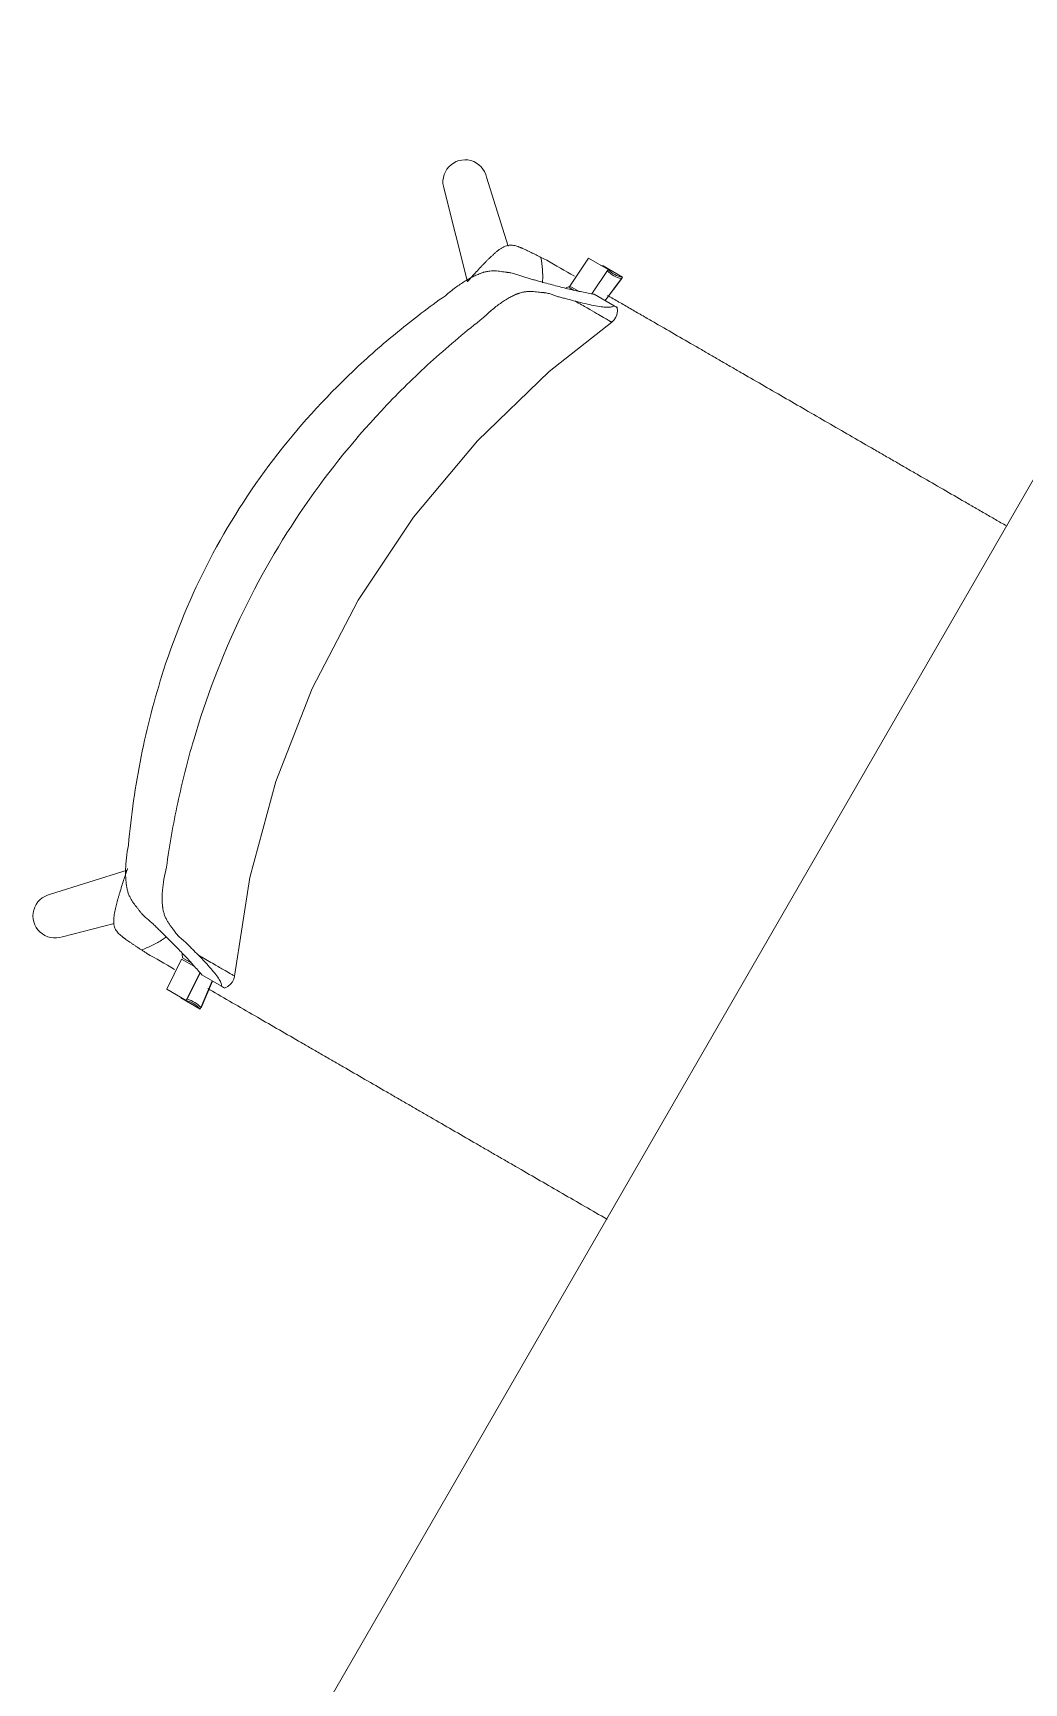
# Model space of a CAD drawing. Header units: millimetres. Extents: x 155927 to 295199, y -4084 to 97293.
# Drawn here: x 181905 to 182493, y 17883 to 18862 of the extents above; entities that cross this region are included whole.
import ezdxf

# ---------------------------------------------------------------- set-up
doc = ezdxf.new("R2010")
doc.units = ezdxf.units.MM
doc.header["$MEASUREMENT"] = 0
doc.layers.add('I-FURN', color=8, linetype='CONTINUOUS', lineweight=9)

msp = doc.modelspace()

# ---------------------------------------------------------------- linework, layer by layer
at = {"layer": 'I-FURN'}
for p, q in [((182651.77, 18861.93), (182076.81, 17866.01)), ((182187.22, 18735.49), (182174.39, 18776.36)), ((182149.26, 18769.26), (182163.09, 18714.32)), ((182223.85, 18711.77), (182234.99, 18728.33)), ((182234.99, 18728.33), (182246.53, 18721.66)), ((182246.53, 18721.66), (182236.82, 18707.22)), ((182255.11, 18717.08), (182243.56, 18723.75)), ((182225.96, 18709.45), (182223.35, 18710.96)), ((182228.97, 18708.82), (182223.85, 18711.77)), ((182244.74, 18703.24), (182255.11, 18717.08)), ((182244.81, 18703.2), (182254.61, 18716.27)), ((182238.33, 18706.94), (182250.13, 18700.12)), ((182248.73, 18690.41), (182250.08, 18691.73)), ((182250.08, 18691.73), (182251.12, 18693.31)), ((182251.12, 18693.31), (182251.69, 18694.7)), ((182251.69, 18694.7), (182252.09, 18696.94)), ((182252.09, 18696.94), (182251.93, 18699.09)), ((182211.61, 18661.11), (182248.73, 18690.41)), ((182168.99, 18620.14), (182211.61, 18661.11)), ((182131.04, 18574.79), (182168.99, 18620.14)), ((182098.21, 18525.6), (182131.04, 18574.79)), ((182070.89, 18473.16), (182098.21, 18525.6)), ((182049.4, 18418.08), (182070.89, 18473.16)), ((182034, 18361.02), (182049.4, 18418.08)), ((181961.04, 18365.39), (181915.57, 18351.1)), ((182024.85, 18302.63), (182034, 18361.02)), ((181922.68, 18325.97), (181953.46, 18333.73)), ((181984.64, 18294.77), (181993.41, 18312.69)), ((181993.41, 18312.69), (182001.07, 18308.27)), ((181993.91, 18313.5), (181999.02, 18310.55)), ((182004.27, 18304.62), (181996.19, 18288.1)), ((182004.34, 18304.54), (181996.69, 18288.91)), ((182005.33, 18303.38), (182017.14, 18296.56)), ((182024.38, 18300.8), (182023.53, 18299.11)), ((182024.85, 18302.63), (182024.38, 18300.8)), ((181996.19, 18288.1), (181984.64, 18294.77)), ((182004.44, 18282.96), (182011.62, 18299.75)), ((182004.94, 18283.77), (182011.74, 18299.68)), ((182020.87, 18296.45), (182018.93, 18295.52)), ((182022.61, 18297.92), (182020.87, 18296.45)), ((182023.53, 18299.11), (182022.61, 18297.92)), ((181992.89, 18289.63), (182004.44, 18282.96))]:
    msp.add_line(p, q, dxfattribs=at)
for centre, start, end in [((182161.59, 18773.64), 11.96621, 199.58244), ((181918.29, 18338.3), 101.98964, 289.60587)]:
    msp.add_arc(centre, 13.09, start, end, dxfattribs=at)
for centre, start_param, end_param in [((182247.14, 18740.73), 0.238848, 0.322489), ((182258.19, 18733.25), 6.026179, 6.605675), ((182258.69, 18734.06), 6.026179, 6.605675), ((181991.52, 18271.37), 2.819103, 3.398599), ((181992.02, 18272.18), 2.819103, 3.398599)]:
    msp.add_ellipse(centre, major_axis=(-8.7, -15.06), ratio=0.978487, start_param=start_param, end_param=end_param, dxfattribs=at)
for points, knots in [([(182163.22, 18714.68), (182164.81, 18716.45), (182167.4, 18719.29), (182170.5, 18722.62), (182172.25, 18724.45), (182173.57, 18725.81), (182174.78, 18727.05), (182175.93, 18728.18), (182177.12, 18729.33), (182178.44, 18730.56), (182179.85, 18731.8), (182181.25, 18732.94), (182182.41, 18733.79), (182183.34, 18734.39), (182184.03, 18734.79), (182184.74, 18735.16), (182185.75, 18735.59), (182187.02, 18735.97), (182188.49, 18736.16), (182189.86, 18736.1), (182191.14, 18735.86), (182192.47, 18735.47), (182193.62, 18735.06), (182194.45, 18734.73), (182194.93, 18734.53), (182195.29, 18734.38), (182195.65, 18734.22), (182196.13, 18734.02), (182196.95, 18733.65), (182198.07, 18733.13), (182199.17, 18732.61), (182200.08, 18732.17), (182200.8, 18731.82), (182201.54, 18731.45), (182202.53, 18730.96), (182204.27, 18730.09), (182205.76, 18729.34), (182206.72, 18728.86)], [0, 0, 0, 0, 0.125, 0.1875, 0.21875, 0.25, 0.28125, 0.3125, 0.34375, 0.375, 0.40625, 0.4375, 0.46875, 0.484375, 0.5, 0.515625, 0.53125, 0.5625, 0.59375, 0.625, 0.65625, 0.6875, 0.71875, 0.734375, 0.742188, 0.75, 0.757812, 0.765625, 0.78125, 0.8125, 0.84375, 0.859375, 0.875, 0.890625, 0.90625, 0.9375, 1, 1, 1, 1]), ([(182149.99, 18706.14), (182152.02, 18707.88), (182155.99, 18711.05), (182160.68, 18714.24), (182164.27, 18716.34), (182166.88, 18717.69), (182168.98, 18718.63), (182170.4, 18719.2), (182171.21, 18719.5), (182171.81, 18719.71), (182172.4, 18719.91), (182173.17, 18720.14), (182174.5, 18720.47), (182176.31, 18720.76), (182178.37, 18720.88), (182180.31, 18720.81), (182182.16, 18720.63), (182183.92, 18720.38), (182185.34, 18720.16), (182186.3, 18720.02), (182186.85, 18719.95), (182187.26, 18719.9), (182187.67, 18719.85), (182188.19, 18719.78), (182189.08, 18719.63), (182190.28, 18719.36), (182191.62, 18718.98), (182193.31, 18718.41), (182194.91, 18717.8), (182196.53, 18717.23), (182197.79, 18716.84), (182199.07, 18716.49), (182200.76, 18716.01), (182203.69, 18715.22), (182207.73, 18714.13), (182212.21, 18712.91), (182216.46, 18711.78), (182220.55, 18710.72), (182224.36, 18709.77), (182227.85, 18708.99), (182229.94, 18708.58), (182230.93, 18708.4)], [0, 0, 0, 0, 0.035714, 0.071429, 0.089286, 0.107143, 0.125, 0.133929, 0.138393, 0.142857, 0.147321, 0.151786, 0.160714, 0.178571, 0.196429, 0.214286, 0.232143, 0.25, 0.267857, 0.276786, 0.28125, 0.285714, 0.290179, 0.294643, 0.303571, 0.321429, 0.339286, 0.357143, 0.392857, 0.410714, 0.428571, 0.446429, 0.464286, 0.5, 0.571429, 0.642857, 0.714286, 0.785714, 0.857143, 0.928571, 1, 1, 1, 1]), ([(182207.62, 18713.72), (182207.65, 18714.13), (182207.8, 18716.75), (182207.72, 18721.71), (182207.16, 18726.43), (182206.72, 18728.86)], [0.93933321, 0.93933321, 0.93933321, 0.93933321, 0.94444444, 0.97222222, 1, 1, 1, 1]), ([(182223.89, 18711.75), (182223.47, 18711.58), (182222.64, 18711.21), (182221.77, 18710.81), (182221.33, 18710.59)], [-0.8741323, -0.8741323, -0.8741323, -0.8741323, -0.6666667, -0.4718724, -0.4718724, -0.4718724, -0.4718724]), ([(181961.86, 18380.27), (181963.42, 18397.93), (181968.44, 18432.95), (181983.23, 18490.14), (182008.13, 18550.27), (182046.34, 18610.15), (182086.06, 18653.96), (182121.53, 18685.12), (182140.32, 18699.36), (182149.99, 18706.14)], [-1, -1, -1, -1, -0.863636, -0.727273, -0.545455, -0.363636, -0.181818, -0.090909, 0, 0, 0, 0]), ([(182227.13, 18702.88), (182225.55, 18703.28), (182223.17, 18703.88), (182220.38, 18704.62), (182218.79, 18705.06), (182217.58, 18705.37), (182216.43, 18705.72), (182215.01, 18706.23), (182213.64, 18706.75), (182212.2, 18707.23), (182211.03, 18707.54), (182209.96, 18707.75), (182209.14, 18707.86), (182208.65, 18707.91), (182208.27, 18707.95), (182207.88, 18707.98), (182207.36, 18708.03), (182206.42, 18708.14), (182205.02, 18708.31), (182203.25, 18708.51), (182201.38, 18708.64), (182199.4, 18708.65), (182197.33, 18708.48), (182195.53, 18708.14), (182194.24, 18707.77), (182193.49, 18707.52), (182192.92, 18707.31), (182192.35, 18707.08), (182191.58, 18706.76), (182190.21, 18706.14), (182188.22, 18705.14), (182185.77, 18703.71), (182182.41, 18701.5), (182178.06, 18698.18), (182174.43, 18694.9), (182172.58, 18693.1)], [0, 0, 0, 0, 0.125, 0.1875, 0.21875, 0.25, 0.28125, 0.3125, 0.375, 0.40625, 0.4375, 0.46875, 0.484375, 0.492188, 0.5, 0.507812, 0.515625, 0.53125, 0.5625, 0.59375, 0.625, 0.65625, 0.6875, 0.71875, 0.734375, 0.742188, 0.75, 0.757812, 0.765625, 0.78125, 0.8125, 0.84375, 0.875, 0.9375, 1, 1, 1, 1]), ([(182227.13, 18702.88), (182229.73, 18701.38), (182234.38, 18698.7), (182239.91, 18695.5), (182244.02, 18693.13), (182246.32, 18691.8), (182247.55, 18691.09), (182248.19, 18690.72), (182248.61, 18690.48), (182248.73, 18690.41), (182248.73, 18690.41)], [0, 0, 0, 0, 0.1111111, 0.2222222, 0.3333333, 0.4444444, 0.5, 0.5555556, 0.6111111, 0.6625707, 0.6625707, 0.6625707, 0.6625707]), ([(182246.18, 18706.31), (182246.78, 18705.96), (182249.6, 18704.34), (182254.67, 18701.41), (182261.43, 18697.51), (182268.12, 18693.64), (182276.88, 18688.59), (182287.58, 18682.41), (182298.18, 18676.29), (182306.76, 18671.34), (182313.32, 18667.55), (182319.92, 18663.74), (182328.61, 18658.72), (182339.39, 18652.49), (182352.28, 18645.05), (182365.39, 18637.48), (182378.53, 18629.9), (182391.49, 18622.42), (182402.32, 18616.16), (182411.05, 18611.12), (182417.67, 18607.3), (182424.28, 18603.49), (182432.97, 18598.47), (182443.75, 18592.24), (182454.56, 18586), (182463.29, 18580.96), (182469.9, 18577.15), (182476.49, 18573.34), (182480.91, 18570.79), (182483.16, 18569.49), (182483.25, 18569.44)], [-0.8977274, -0.8977274, -0.8977274, -0.8977274, -0.8928571, -0.875, -0.8571429, -0.8392857, -0.8214286, -0.7857143, -0.75, -0.7321429, -0.7142857, -0.6964286, -0.6785714, -0.6428571, -0.6071429, -0.5714286, -0.5357143, -0.5, -0.4642857, -0.4464286, -0.4285714, -0.4107143, -0.3928571, -0.3571429, -0.3214286, -0.3035714, -0.2857143, -0.2678571, -0.25, -0.2492433, -0.2492433, -0.2492433, -0.2492433]), ([(182172.58, 18693.1), (182162.39, 18685.2), (182142.67, 18668.67), (182105.71, 18632.76), (182064.89, 18582.76), (182026.15, 18515.65), (182003.26, 18455.31), (181990.64, 18405.34), (181986.19, 18380.01), (181984.44, 18367.24)], [-1, -1, -1, -1, -0.9, -0.8, -0.6, -0.4, -0.2, -0.1, 0, 0, 0, 0]), ([(182000.37, 18309.05), (181999.07, 18310.59), (181996.8, 18313.11), (181993.17, 18316.88), (181990.2, 18319.89), (181987.1, 18323.01), (181983.81, 18326.28), (181980.84, 18329.24), (181978.38, 18331.67), (181976.81, 18333.23), (181975.52, 18334.43), (181974.21, 18335.54), (181972.89, 18336.63), (181971.55, 18337.81), (181970.55, 18338.78), (181969.72, 18339.68), (181969.14, 18340.37), (181968.82, 18340.79), (181968.57, 18341.12), (181968.32, 18341.45), (181967.99, 18341.89), (181967.38, 18342.66), (181966.49, 18343.77), (181965.39, 18345.17), (181964.31, 18346.68), (181963.28, 18348.33), (181962.35, 18350.17), (181961.7, 18351.89), (181961.32, 18353.21), (181961.13, 18353.99), (181961.01, 18354.6), (181960.89, 18355.22), (181960.75, 18356.07), (181960.53, 18357.59), (181960.3, 18359.88), (181960.17, 18362.81), (181960.19, 18366.97), (181960.6, 18372.63), (181961.36, 18377.64), (181961.86, 18380.27)], [0, 0, 0, 0, 0.142857, 0.214286, 0.285714, 0.357143, 0.428571, 0.5, 0.535714, 0.571429, 0.589286, 0.607143, 0.642857, 0.660714, 0.678571, 0.696429, 0.705357, 0.709821, 0.714286, 0.71875, 0.723214, 0.732143, 0.75, 0.767857, 0.785714, 0.803571, 0.821429, 0.839286, 0.848214, 0.852679, 0.857143, 0.861607, 0.866071, 0.875, 0.892857, 0.910714, 0.928571, 0.964286, 1, 1, 1, 1]), ([(181969.6, 18318.14), (181968.69, 18318.73), (181967.3, 18319.64), (181965.68, 18320.72), (181964.76, 18321.33), (181964.07, 18321.79), (181963.41, 18322.23), (181962.57, 18322.8), (181961.56, 18323.5), (181960.55, 18324.21), (181959.83, 18324.74), (181959.41, 18325.04), (181959.1, 18325.28), (181958.78, 18325.52), (181958.37, 18325.84), (181957.67, 18326.39), (181956.74, 18327.17), (181955.74, 18328.14), (181954.89, 18329.12), (181954.15, 18330.28), (181953.58, 18331.65), (181953.27, 18332.94), (181953.15, 18334.03), (181953.11, 18334.83), (181953.11, 18335.62), (181953.17, 18336.73), (181953.32, 18338.16), (181953.61, 18339.94), (181953.98, 18341.78), (181954.38, 18343.54), (181954.78, 18345.15), (181955.19, 18346.71), (181955.65, 18348.38), (181956.17, 18350.2), (181956.89, 18352.63), (181958.21, 18356.98), (181959.39, 18360.64), (181960.12, 18362.91)], [0, 0, 0, 0, 0.0625, 0.09375, 0.109375, 0.125, 0.140625, 0.15625, 0.1875, 0.21875, 0.234375, 0.242188, 0.25, 0.257812, 0.265625, 0.28125, 0.3125, 0.34375, 0.375, 0.40625, 0.4375, 0.46875, 0.484375, 0.5, 0.515625, 0.53125, 0.5625, 0.59375, 0.625, 0.65625, 0.6875, 0.71875, 0.75, 0.78125, 0.8125, 0.875, 1, 1, 1, 1]), ([(181984.44, 18367.24), (181983.8, 18364.74), (181982.78, 18359.95), (181982.08, 18354.52), (181981.85, 18350.51), (181981.84, 18347.67), (181981.96, 18345.44), (181982.11, 18343.96), (181982.22, 18343.13), (181982.31, 18342.52), (181982.41, 18341.92), (181982.57, 18341.14), (181982.89, 18339.84), (181983.5, 18338.11), (181984.39, 18336.23), (181985.38, 18334.53), (181986.43, 18332.97), (181987.49, 18331.54), (181988.34, 18330.41), (181988.9, 18329.65), (181989.21, 18329.22), (181989.43, 18328.9), (181989.65, 18328.59), (181989.94, 18328.19), (181990.45, 18327.54), (181991.16, 18326.72), (181992.02, 18325.86), (181993.15, 18324.85), (181994.29, 18323.93), (181995.44, 18322.95), (181996.31, 18322.13), (181997.19, 18321.24), (181998.36, 18320.08), (182000.4, 18318.03), (182002.11, 18316.28), (182003.24, 18315.11)], [0, 0, 0, 0, 0.0625, 0.125, 0.15625, 0.1875, 0.21875, 0.234375, 0.242188, 0.25, 0.257812, 0.265625, 0.28125, 0.3125, 0.34375, 0.375, 0.40625, 0.4375, 0.46875, 0.484375, 0.492188, 0.5, 0.507812, 0.515625, 0.53125, 0.5625, 0.59375, 0.625, 0.6875, 0.71875, 0.75, 0.78125, 0.8125, 0.875, 1, 1, 1, 1]), ([(181969.6, 18318.14), (181971.92, 18318.97), (181976.28, 18320.85), (181981.07, 18323.51), (181983.64, 18325.26), (181984.38, 18325.79)], [0, 0, 0, 0, 0.02777778, 0.05555556, 0.06696683, 0.06696683, 0.06696683, 0.06696683]), ([(181993.68, 18316.27), (181993.71, 18315.79), (181993.78, 18314.79), (181993.9, 18313.91), (181993.96, 18313.45)], [-0.5281276, -0.5281276, -0.5281276, -0.5281276, -0.3333333, -0.1189454, -0.1189454, -0.1189454, -0.1189454]), ([(182024.85, 18302.63), (182024.85, 18302.63), (182024.73, 18302.7), (182024.28, 18302.96), (182023.49, 18303.41), (182021.77, 18304.41), (182018.39, 18306.36), (182012.15, 18309.96), (182006.49, 18313.23), (182003.24, 18315.11)], [0.3374293, 0.3374293, 0.3374293, 0.3374293, 0.3888889, 0.4444444, 0.5138889, 0.5833333, 0.7222222, 0.8611111, 1, 1, 1, 1]), ([(182245.96, 18158.35), (182245.91, 18158.38), (182241.53, 18160.91), (182232.69, 18166.01), (182219.4, 18173.68), (182206.31, 18181.24), (182195.42, 18187.53), (182186.67, 18192.58), (182180.05, 18196.4), (182173.44, 18200.21), (182164.77, 18205.22), (182154.05, 18211.41), (182143.36, 18217.58), (182134.74, 18222.56), (182128.19, 18226.34), (182121.62, 18230.13), (182112.97, 18235.13), (182102.21, 18241.34), (182091.4, 18247.58), (182082.66, 18252.63), (182076.01, 18256.47), (182069.37, 18260.3), (182060.65, 18265.34), (182049.83, 18271.58), (182036.79, 18279.11), (182023.42, 18286.83), (182014.11, 18292.2), (182009.29, 18294.99), (182008.89, 18295.22)], [-0.7503695, -0.7503695, -0.7503695, -0.7503695, -0.75, -0.7142857, -0.6785714, -0.6428571, -0.6071429, -0.5892857, -0.5714286, -0.5535714, -0.5357143, -0.5, -0.4642857, -0.4464286, -0.4285714, -0.4107143, -0.3928571, -0.3571429, -0.3214286, -0.3035714, -0.2857143, -0.2678571, -0.25, -0.2142857, -0.1785714, -0.1428571, -0.1071429, -0.103964, -0.103964, -0.103964, -0.103964])]:
    msp.add_open_spline(points, degree=3, knots=knots, dxfattribs=at)
for points in [[(182206.72, 18728.86), (182207.29, 18728.57), (182208.44, 18727.98), (182209.59, 18727.4), (182210.16, 18727.11)], [(182210.16, 18727.11), (182215.48, 18724.04), (182220.95, 18720.88), (182226.59, 18717.62)], [(182250.13, 18700.12), (182249.76, 18699.84), (182248.68, 18699.41), (182246.09, 18699.18), (182242.53, 18699.53), (182238.12, 18700.32), (182233, 18701.37), (182229.15, 18702.33), (182227.13, 18702.88)], [(182230.93, 18708.4), (182232.27, 18708.1), (182234.84, 18707.57), (182237.19, 18707.15), (182238.33, 18706.94)], [(182251.25, 18699.48), (182251.58, 18699.29), (182251.99, 18699.05), (182251.9, 18699.1), (182251.33, 18699.43), (182250.62, 18699.84), (182250.13, 18700.12)], [(181961.35, 18366.42), (181960.94, 18365.25), (181960.53, 18364.08), (181960.12, 18362.91)], [(181960.12, 18362.91), (181960.53, 18364.06), (181960.93, 18365.22), (181961.33, 18366.37)], [(181972.83, 18316.04), (181972.29, 18316.39), (181971.21, 18317.09), (181970.13, 18317.79), (181969.6, 18318.14)], [(181989.21, 18306.58), (181983.57, 18309.84), (181978.12, 18312.98), (181972.83, 18316.04)], [(182003.24, 18315.11), (182004.73, 18313.63), (182007.49, 18310.77), (182010.96, 18306.86), (182013.85, 18303.44), (182015.93, 18300.53), (182017.03, 18298.17), (182017.19, 18297.02), (182017.14, 18296.56)], [(182005.33, 18303.38), (182004.58, 18304.25), (182003.03, 18306.08), (182001.3, 18308.04), (182000.37, 18309.05)], [(182017.14, 18296.56), (182017.62, 18296.28), (182018.33, 18295.87), (182018.91, 18295.54), (182018.99, 18295.49), (182018.59, 18295.72), (182018.27, 18295.91)]]:
    msp.add_open_spline(points, degree=3, dxfattribs=at)

doc.saveas('drawing.dxf')
